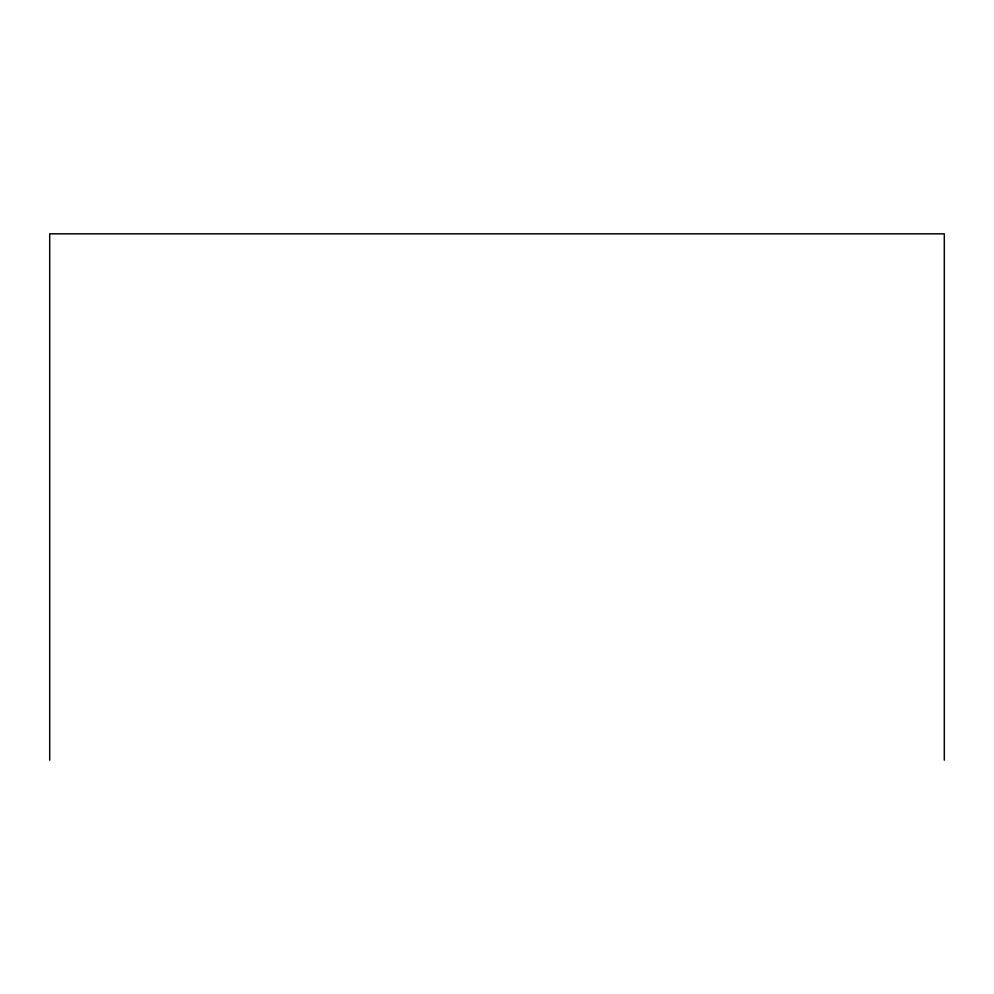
<?xml version="1.0" encoding="UTF-8"?>
<svg xmlns="http://www.w3.org/2000/svg" width="994" height="994" viewBox="0 0 994 994"><rect width="100%" height="100%" fill="white"/><g stroke="black" fill="none" stroke-linecap="round" stroke-linejoin="round"><path stroke-width="1.49" d="M944.3 760.174L944.3 233.826L49.7 233.826L49.7 760.174"/></g></svg>
